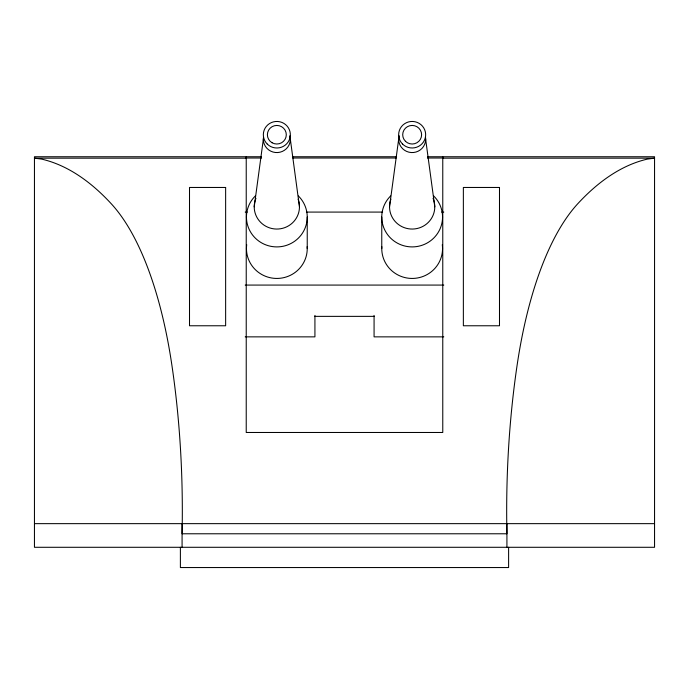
<?xml version="1.0" encoding="UTF-8"?>
<svg xmlns="http://www.w3.org/2000/svg" width="689" height="689" viewBox="0 0 689 689"><rect width="100%" height="100%" fill="white"/><g stroke="black" fill="none" stroke-linecap="round" stroke-linejoin="round"><path stroke-width="1.03" d="M254.215 206.821L263.517 137.972M389.535 206.821L399.112 135.862A13.504 13.272 0 0 0 411.273 152.545A13.504 13.272 0 0 0 425.552 137.567M261.269 156.748L34.45 156.748L34.45 547.29L654.55 547.29L654.55 156.748L427.731 156.748M292.412 156.748L396.588 156.748M245.456 158.022L261.605 158.022M292.825 158.022L396.175 158.022M427.395 158.022L443.544 158.022M246.231 158.169L34.45 158.169L41.495 159.081A595.15 232.107 90 0 1 111.351 203.866A284.807 111.075 90 0 1 171.785 364.507A410.756 160.192 90 0 1 182.077 533.777L506.923 533.777A410.756 160.192 -90 0 1 517.215 364.507A284.807 111.075 -90 0 1 577.649 203.866A595.15 232.107 90 0 1 647.505 159.081L654.55 158.169L442.769 158.169M245.206 212.083L247.351 212.083M306.39 212.083L382.61 212.083M441.649 212.083L443.794 212.083M245.206 285.074L443.794 285.074M314.925 316.363L374.075 316.363M245.198 336.861L314.925 336.861L314.925 315.39M443.802 336.861L374.075 336.861L374.075 315.39M34.45 523.649L654.55 523.649M425.483 137.972L434.785 206.821M299.465 206.821L289.888 135.862A13.504 13.272 0 0 1 277.727 152.545A13.504 13.272 0 0 1 263.448 137.567M508.611 547.29L508.611 567.547L180.389 567.547L180.389 547.29M506.923 523.649L506.923 547.29M442.769 156.748L442.769 432.477L246.231 432.477L246.231 156.748M381.766 217.044L381.766 248.583M307.234 217.044L307.234 248.583M182.077 523.649L182.077 547.29M433.648 195.926A30.394 29.86 0 0 1 433.648 238.161A30.394 29.86 0 0 1 390.663 238.161A30.394 29.86 0 0 1 390.663 195.926M442.286 244.681A30.394 29.86 0 0 1 413.159 278.425A30.394 29.86 0 0 1 381.827 246.636M433.062 198.32A22.625 22.229 0 0 1 412.651 229.049A22.625 22.229 0 0 1 390.896 199.224M298.337 195.926A30.394 29.86 0 0 1 298.337 238.161A30.394 29.86 0 0 1 255.352 238.161A30.394 29.86 0 0 1 255.352 195.926M298.104 199.224A22.625 22.229 0 0 1 276.349 229.049A22.625 22.229 0 0 1 255.938 198.32M307.173 246.636A30.394 29.86 0 0 1 275.841 278.425A30.394 29.86 0 0 1 246.714 244.681M225.639 187.46L189.509 187.46L189.509 325.768L225.639 325.768L225.639 187.46M499.491 187.46L463.361 187.46L463.361 325.768L499.491 325.768L499.491 187.46M402.609 144.104A13.504 13.272 0 0 0 425.199 138.162A13.504 13.272 0 0 0 408.663 121.901A13.504 13.272 0 0 0 402.609 144.104M405.468 141.297A9.457 9.293 0 0 0 421.289 137.128A9.457 9.293 0 0 0 409.705 125.751A9.457 9.293 0 0 0 405.468 141.297M267.289 144.104A13.504 13.272 0 0 0 289.888 138.162A13.504 13.272 0 0 0 273.344 121.901A13.504 13.272 0 0 0 267.289 144.104M272.112 142.769A9.457 9.293 0 0 0 286.297 134.725A9.457 9.293 0 0 0 272.112 126.681A9.457 9.293 0 0 0 272.112 142.769"/></g></svg>
